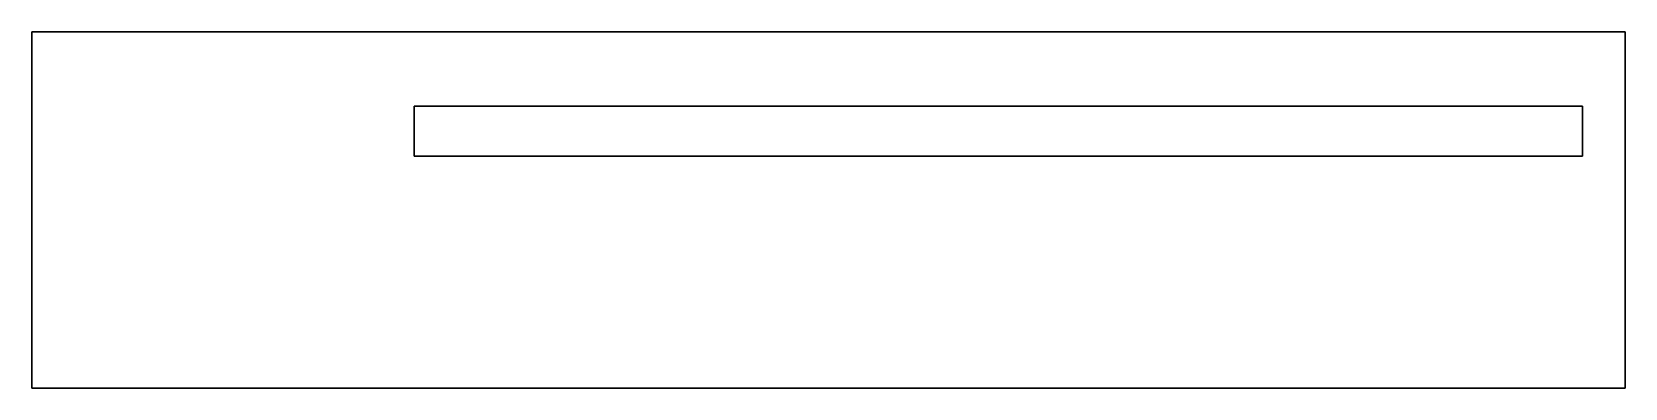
# Model space of a CAD drawing. Header units: inches. Extents: x 0 to 1500, y -335 to 0.
import ezdxf

# ---------------------------------------------------------------- set-up
doc = ezdxf.new("R2010")
doc.units = ezdxf.units.IN
doc.header["$MEASUREMENT"] = 0
doc.layers.add('Painel', color=5, linetype='Continuous')
doc.layers.add('Usinagem', color=2, linetype='Continuous')

msp = doc.modelspace()

# ---------------------------------------------------------------- linework, layer by layer
at = {"layer": 'Painel'}
for points in [[(0, 0, 30), (0, 0), (1500, 0), (1500, 0, 30)], [(1500, -335, 0), (1500, 0), (0, 0), (0, -335)], [(1500, 0, 30), (1500, 0), (1500, -335), (1500, -335, 30)], [(0, 0, 30), (0, -335, 30), (0, -335), (0, 0)], [(0, -335, 30), (0, -335), (1500, -335), (1500, -335, 30)]]:
    msp.add_3dface(points, dxfattribs=at)
for points, invisible_edges in [([(0, 0, 30), (360, 0, 30), (360, -335, 30), (0, -335, 30)], 2), ([(1460, -70, 30), (1460, 0, 30), (360, 0, 30), (360, -70, 30)], 13), ([(401.2, 0, 30), (400, 0, 30), (400, -234, 30), (401.2, -227.9, 30)], 15), ([(401.2, 0), (400, 0), (400, -234), (401.2, -227.9)], 15), ([(404.7, 0, 30), (401.2, 0, 30), (401.2, -227.9, 30), (404.7, -222.7, 30)], 15), ([(404.7, 0), (401.2, 0), (401.2, -227.9), (404.7, -222.7)], 15), ([(409.9, 0, 30), (404.7, 0, 30), (404.7, -222.7, 30), (409.9, -219.2, 30)], 15), ([(409.9, 0), (404.7, 0), (404.7, -222.7), (409.9, -219.2)], 15), ([(416, 0, 30), (409.9, 0, 30), (409.9, -219.2, 30), (416, -218, 30)], 15), ([(416, 0), (409.9, 0), (409.9, -219.2), (416, -218)], 15), ([(416, -218, 30), (416, 0, 30), (1500, 0, 30), (1500, -218, 30)], 15), ([(416, -218), (416, 0), (1500, 0), (1500, -218)], 15), ([(1460, 0, 30), (1500, 0, 30), (1500, -335, 30), (1460, -335, 30)], 8), ([(360, -117, 30), (1460, -117, 30), (1460, -335, 30), (360, -335, 30)], 11), ([(1500, -259, 17), (1500, -259, 13), (1500, -209, 13), (1500, -209, 17)], 15), ([(401.2, -240.1, 30), (400, -234, 30), (400, -300, 30), (401.2, -300, 30)], 15), ([(401.2, -240.1), (400, -234), (400, -300), (401.2, -300)], 15), ([(404.7, -245.3, 30), (401.2, -240.1, 30), (401.2, -300, 30), (404.7, -300, 30)], 15), ([(404.7, -245.3), (401.2, -240.1), (401.2, -300), (404.7, -300)], 15), ([(409.9, -248.8, 30), (404.7, -245.3, 30), (404.7, -300, 30), (409.9, -300, 30)], 15), ([(409.9, -248.8), (404.7, -245.3), (404.7, -300), (409.9, -300)], 15), ([(416, -250, 30), (409.9, -248.8, 30), (409.9, -300, 30), (416, -300, 30)], 15), ([(416, -250), (409.9, -248.8), (409.9, -300), (416, -300)], 15), ([(416, -250, 30), (416, -300, 30), (1500, -300, 30), (1500, -250, 30)], 15), ([(416, -250), (416, -300), (1500, -300), (1500, -250)], 15)]:
    msp.add_3dface(points, dxfattribs=dict(at, invisible_edges=invisible_edges))
at = {"layer": 'Usinagem'}
for points in [[(1460, -70, 18), (1460, -117, 18), (360, -117, 18), (360, -70, 18)], [(1460, -70, 30), (360, -70, 30), (360, -70, 18), (1460, -70, 18)], [(360, -117, 18), (360, -117, 30), (360, -70, 30), (360, -70, 18)], [(1460, -117, 30), (1460, -70, 30), (1460, -70, 18), (1460, -117, 18)], [(360, -117, 18), (360, -117, 30), (1460, -117, 30), (1460, -117, 18)]]:
    msp.add_3dface(points, dxfattribs=at)

doc.saveas('drawing.dxf')
